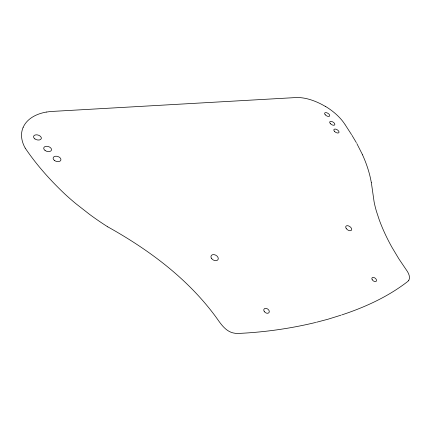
<?xml version="1.0" encoding="UTF-8"?>
<svg xmlns="http://www.w3.org/2000/svg" width="431" height="431" viewBox="0 0 431 431"><rect width="100%" height="100%" fill="white"/><g stroke="black" fill="none" stroke-linecap="round" stroke-linejoin="round"><path stroke-width="0.65" d="M23.15 127.409L23.683 126.278A49.926 30.984 18.1 0 1 46.548 112.028M341.718 314.937C365.235 307.158 388.223 296.657 407.866 281.384A14.907 8.695 38.3 0 0 408.777 280.258M340.894 315.201L328.05 319.204L316.473 322.264M315.745 322.436C290.165 328.637 263.982 332.301 237.696 333.475A17.746 13.016 33.6 0 1 234.981 333.265C226.146 332.172 221.114 324.354 216.432 317.717C188.25 278.992 149.261 249.969 107.788 226.851M46.57 112.055L49.565 111.64A62.84 39.501 18.3 0 1 51.316 111.473L296.426 97.53A37.966 19.546 30.4 0 1 307.287 98.807L308.348 99.092A37.621 19.368 30.4 0 1 324.177 105.746L325.674 106.597M344.994 124.484L344.186 123.288A38.079 19.61 30.4 0 0 325.707 106.549M345.166 124.742L351.599 134.698M351.987 135.329L356.329 142.613M25.23 148.129C36.587 164.96 50.282 180.26 65.027 194.198A192.501 111.925 25.4 0 0 75.931 203.718L89.659 214.439A193.433 112.453 25.5 0 0 107.777 226.857M356.825 143.507L362.568 154.837M371.328 182.464L374.081 201.692A154.481 75.931 39.3 0 0 376.452 211.368L379.264 219.88A187.56 89.869 40 0 0 391.854 247.125L398.853 258.832L407.37 271.433A13.576 7.92 38.4 0 1 408.814 280.285M362.53 154.831A197.807 115.034 25.3 0 1 371.29 182.453M25.219 148.129A49.791 30.903 18.1 0 1 23.123 127.404M211.713 258.692A3.933 2.715 29.3 0 0 218.021 259.591A3.933 2.715 29.3 0 0 214.088 254.635A3.933 2.715 29.3 0 0 211.713 258.692M54.279 160.321A4.03 2.564 17 0 0 60.825 160.235A4.03 2.564 17 0 0 55.955 156.194A4.03 2.564 17 0 0 54.279 160.321M45.061 150.467A4.024 2.527 16.6 0 0 51.472 150.101A4.024 2.527 16.6 0 0 46.322 146.281A4.024 2.527 16.6 0 0 45.061 150.467M34.879 138.895A4.014 2.473 16.1 0 0 41.295 138.593A4.014 2.473 16.1 0 0 36.193 134.817A4.014 2.473 16.1 0 0 34.879 138.895M264.214 311.424A3.028 2.133 35.3 0 0 268.992 312.577A3.028 2.133 35.3 0 0 266.385 308.434A3.028 2.133 35.3 0 0 264.214 311.424M372.19 279.676A2.705 1.638 38.1 0 0 376.268 281.233A2.705 1.638 38.1 0 0 374.124 277.596A2.705 1.638 38.1 0 0 372.19 279.676M325.227 114.781A2.861 1.433 30.6 0 0 329.591 116.036A2.861 1.433 30.6 0 0 326.682 112.76A2.861 1.433 30.6 0 0 325.227 114.781M330.324 123.595A2.888 1.46 31 0 0 334.72 124.845A2.888 1.46 31 0 0 331.762 121.51A2.888 1.46 31 0 0 330.324 123.595M334.472 131.347A2.92 1.492 31.3 0 0 338.906 132.586A2.92 1.492 31.3 0 0 335.905 129.198A2.92 1.492 31.3 0 0 334.472 131.347M346.212 228.495A3.405 1.993 34.9 0 0 351.421 230.262A3.405 1.993 34.9 0 0 348.485 225.882A3.405 1.993 34.9 0 0 346.212 228.495"/></g></svg>
